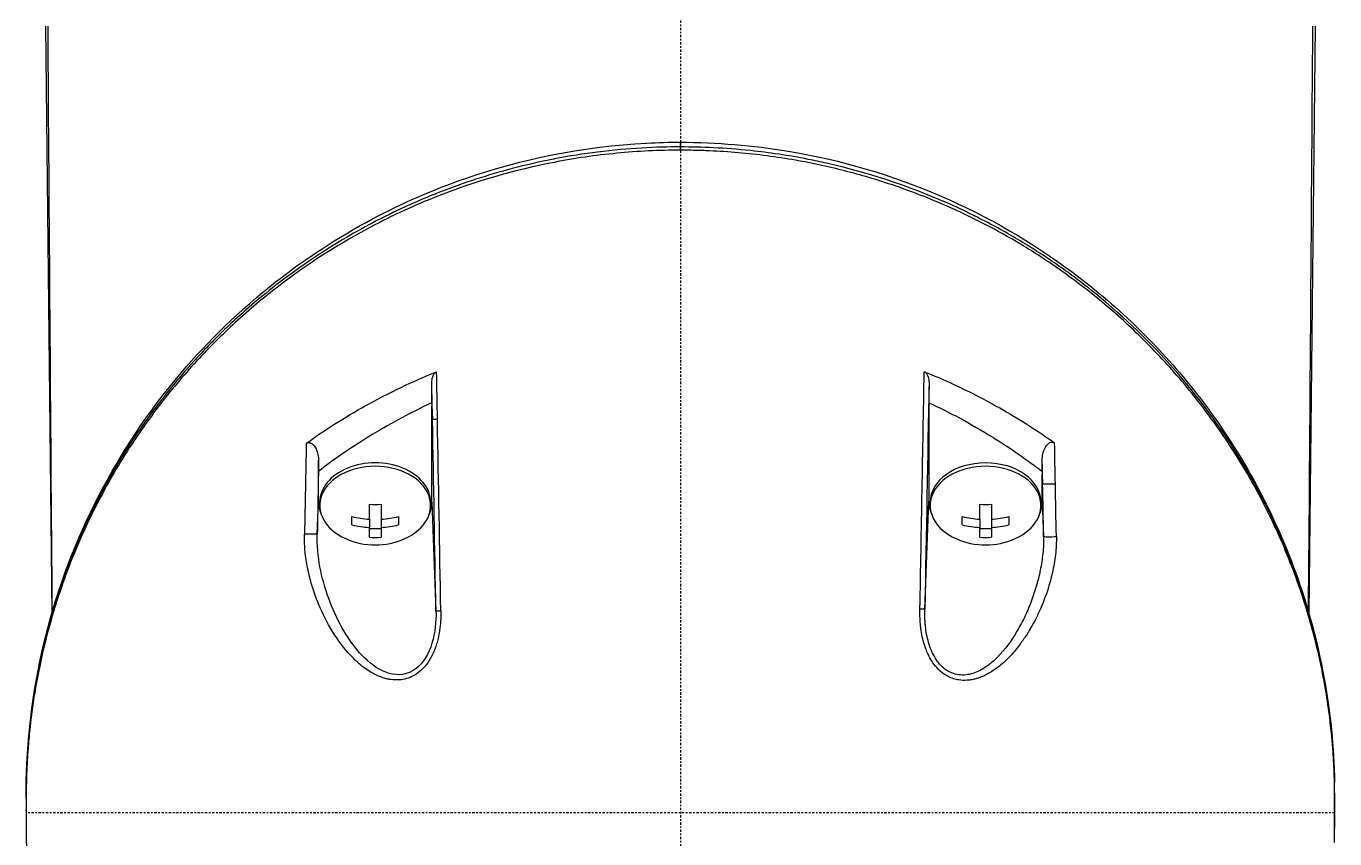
# Model space of a CAD drawing. Header units: millimetres. Extents: x 0 to 4378, y 0 to 2376.
# Drawn here: x 736.5 to 818, y 1586.8 to 1637.5 of the extents above; entities that cross this region are included whole.
import ezdxf

# ---------------------------------------------------------------- set-up
doc = ezdxf.new("R2010")
doc.units = ezdxf.units.MM
doc.header["$LTSCALE"] = 0.2
doc.linetypes.add('CENTER2', pattern=[1.125, 0.75, -0.125, 0.125, -0.125])
doc.layers.add('02_Center Line', color=1, linetype='CENTER2')

# ---------------------------------------------------------------- blocks, each defined once
blk = doc.blocks.new('A$Cd3ae7b64')
for p, q in [((-39.525, 1035.201), (-39.133, 998.615)), ((39.525, 1035.201), (39.133, 998.612)), ((0.001, 1027.473), (0.001, 1027.68)), ((-15.469, 1005.555), (-15.468, 1011.571)), ((-15.468, 1011.746), (-15.468, 1011.571)), ((-15.468, 1011.571), (-15.436, 1010.696)), ((15.469, 1011.744), (15.469, 1005.621)), ((-22.531, 1005.622), (-22.531, 1007.463)), ((22.531, 1007.46), (22.531, 1007.278)), ((22.531, 1005.555), (22.531, 1007.278)), ((22.531, 1007.278), (22.553, 1006.702)), ((-22.608, 1003.566), (-22.531, 1005.622)), ((-22.45, 1005.555), (-22.45, 1005.342)), ((-19.362, 1004.488), (-19.362, 1005.416)), ((-18.637, 1005.416), (-18.637, 1004.488)), ((-15.55, 1005.555), (-15.55, 1005.342)), ((-15.469, 1005.555), (-15.218, 998.777)), ((15.219, 998.894), (15.469, 1005.621)), ((15.55, 1005.555), (15.55, 1005.343)), ((18.638, 1004.488), (18.638, 1005.416)), ((19.363, 1005.416), (19.363, 1004.488)), ((22.45, 1005.555), (22.45, 1005.343)), ((22.531, 1005.555), (22.611, 1003.415)), ((-20.45, 1004.135), (-20.45, 1004.647)), ((-17.55, 1004.647), (-17.55, 1004.135)), ((17.55, 1004.135), (17.55, 1004.647)), ((20.45, 1004.647), (20.45, 1004.135)), ((-22.594, 1004.313), (-22.594, 1004.313)), ((-19.362, 1004.488), (-19.362, 1003.975)), ((-19.362, 1003.366), (-19.362, 1003.975)), ((-18.637, 1003.893), (-19.362, 1003.893)), ((-18.637, 1004.488), (-18.637, 1003.975)), ((-18.637, 1003.975), (-18.637, 1003.366)), ((18.638, 1004.488), (18.638, 1003.976)), ((18.638, 1003.366), (18.638, 1003.976)), ((19.363, 1003.893), (18.638, 1003.893)), ((19.363, 1004.488), (19.363, 1003.976)), ((19.363, 1003.976), (19.363, 1003.366)), ((-14.947, 1000.596), (-14.947, 1000.596)), ((14.946, 1000.598), (14.946, 1000.598)), ((-15.242, 1000.121), (-15.242, 1000.121)), ((15.242, 1000.121), (15.242, 1000.121)), ((-39.104, 998.637), (-39.104, 998.637)), ((-22.062, 998.2), (-22.061, 998.2)), ((-21.32, 998.2), (-21.316, 998.2)), ((-15.227, 998.2), (-15.226, 998.2)), ((-14.925, 998.2), (-14.925, 998.2)), ((22.078, 998.2), (22.078, 998.2)), ((39.103, 998.635), (39.104, 998.638)), ((39.132, 998.548), (39.132, 998.545)), ((-21.165, 997.909), (-21.165, 997.903)), ((-21.164, 997.901), (-21.163, 997.907)), ((-20.752, 997.209), (-20.755, 997.209)), ((-15.353, 997.209), (-15.354, 997.209)), ((-15.053, 997.209), (-15.053, 997.209)), ((15.35, 997.209), (15.35, 997.209)), ((20.772, 997.209), (20.772, 997.209)), ((40.73, 987.31), (40.73, 987.149)), ((-40.731, 985.547), (-40.731, 985.386)), ((40.73, 985.476), (40.73, 985.314)), ((40.731, 985.226), (40.731, 985.388)), ((40.731, 985.224), (40.731, 985.226))]:
    blk.add_line(p, q)
for centre, start, end in [((-19, 1007.407), 246.00135, 293.99865), ((19, 1007.407), 246.00308, 293.99692)]:
    blk.add_arc(centre, 4.52, start, end)
for centre, major_axis, ratio, start_param, end_param in [((-49.722, 1017.916), (26.373, -1456.504), 0.023655, 1.565413, 1.567451), ((-42.613, 1017.793), (27.018, -1459.911), 0.018519, 1.565592, 1.567155), ((0, 980.76), (0, -35.293), 0.999657, 2.697371, 2.697372), ((0.824, 987.765), (34.588, 3.991), 0.799823, 1.966988, 2.216199), ((-42.485, 1017.753), (26.891, -1453.039), 0.018519, 1.557394, 1.565597), ((-49.696, 1017.869), (26.238, -1448.998), 0.023759, 1.557189, 1.565418), ((-13.062, 1051.931), (17.878, 929.875), 0.01013, 1.616948, 1.623033), ((12.432, 1050.555), (17.885, -931.034), 0.010823, 1.523464, 1.526194), ((-4.431, 1051.341), (-17.33, -935.514), 0.018502, 4.758903, 4.763822), ((0, 980.76), (0, -35.293), 0.999657, 3.834281, 3.834282), ((-19, 1005.555), (3.45, 0), 0.707107, 0, 3.141593), ((19, 1005.555), (3.45, 0), 0.707116, 0.000126, 3.141593), ((4.439, 1049.954), (17.315, -935.585), 0.018519, 1.524207, 1.525803), ((0, 980.76), (0, -35.293), 0.999657, 2.448888, 2.448889), ((-19, 1005.342), (3.45, 0), 0.707107, 5.274295, 10.433668), ((19, 1005.343), (3.45, 0), 0.707116, 5.274253, 10.433711), ((-19, 1008.171), (-4.7, 0), 0.707107, 2.568831, 2.568841), ((19, 1008.171), (4.7, 0), 0.707107, 3.714094, 3.714144), ((23.053, 1006.711), (-0.5, -0.009), 0.046566, 0.01854, 2.190561), ((4.75, 1049.208), (17.018, -919.557), 0.018519, 1.520634, 1.524213), ((19, 1008.171), (4.7, 0), 0.707107, 5.821753, 5.821807), ((12.778, 1049.632), (17.503, -911.462), 0.010696, 1.519856, 1.523468), ((-19, 1008.171), (-4.7, 0), 0.707107, 0.709878, 0.70989), ((-19, 1008.432), (-4.281, 0), 0.707107, 1.486011, 1.655582), ((-19, 1008.171), (-4.7, 0), 0.707107, 2.459648, 2.459653), ((19, 1008.171), (4.7, 0), 0.707107, 3.823515, 3.82352), ((19, 1008.432), (-4.281, 0), 0.707097, 1.486011, 1.655582), ((-19, 1007.663), (-4.505, 0), 0.707107, 1.243096, 1.490243), ((-19, 1007.663), (-4.505, 0), 0.707107, 1.65135, 1.898497), ((19, 1007.663), (-4.505, 0), 0.707097, 1.243096, 1.490243), ((19, 1007.663), (-4.505, 0), 0.707097, 1.65135, 1.898497), ((-19, 1007.151), (4.505, 0), 0.707107, 4.384689, 4.631835), ((-19, 1007.151), (4.505, 0), 0.707107, 4.792943, 5.040089), ((19, 1007.151), (4.505, 0), 0.707097, 4.384689, 4.631835), ((19, 1007.151), (4.505, 0), 0.707097, 4.792943, 5.040089), ((-19, 1006.382), (4.281, 0), 0.707107, 4.627603, 4.797175), ((19, 1006.382), (4.281, 0), 0.707097, 4.627603, 4.797175), ((23.11, 1003.424), (-0.5, -0.009), 0.05014, 0.018543, 2.199203), ((-39.723, 988.141), (-1, 0.02), 0.706613, 0.000001, 0.014094), ((-41.877, 987.338), (82.606, -0.007), 0.707543, 0.001903, 0.013029)]:
    blk.add_ellipse(centre, major_axis=major_axis, ratio=ratio, start_param=start_param, end_param=end_param)
for points in [[(-39.105, 998.707), (-39.202, 1010.871), (-39.29, 1023.035), (-39.372, 1035.2)], [(39.104, 998.703), (39.198, 1010.384), (39.287, 1022.551), (39.372, 1035.2)], [(0.001, 1027.971), (0.001, 1027.971), (0.001, 1027.971), (0.001, 1027.971)], [(14.916, 998.893), (15.004, 1003.821), (15.092, 1008.749), (15.181, 1013.677)], [(15.478, 1012.987), (15.392, 1008.289), (15.305, 1003.591), (15.219, 998.894)], [(-15.128, 1010.699), (-15.296, 1010.697), (-15.431, 1010.695), (-15.436, 1010.696)], [(-15.642, 1004.783), (-15.528, 1005.032), (-15.469, 1005.294), (-15.469, 1005.555)], [(22.357, 1004.78), (22.472, 1005.03), (22.531, 1005.293), (22.531, 1005.555)], [(15.219, 998.894), (15.215, 998.891), (15.082, 998.891), (14.916, 998.893)], [(15.22, 998.34), (15.214, 998.518), (15.216, 998.703), (15.219, 998.894)], [(-15.218, 998.777), (-15.213, 998.775), (-15.081, 998.774), (-14.915, 998.777)], [(-40.731, 987.282), (-40.731, 987.414), (-40.73, 987.546), (-40.729, 987.678)], [(40.723, 988.1), (40.723, 988.098), (40.723, 988.095), (40.723, 988.092)], [(-40.731, 987.095), (-40.731, 987.157), (-40.731, 987.22), (-40.731, 987.282)], [(40.73, 987.442), (40.73, 987.398), (40.73, 987.354), (40.73, 987.31)], [(40.731, 986.961), (40.731, 987.06), (40.73, 987.159), (40.73, 987.258)], [(40.731, 986.961), (40.731, 986.95), (40.73, 986.94), (40.73, 986.929)], [(40.731, 986.774), (40.731, 986.835), (40.731, 986.896), (40.731, 986.957)], [(-40.731, 986.311), (-40.731, 986.337), (-40.731, 986.364), (-40.731, 986.391)], [(40.731, 985.226), (40.731, 985.508), (40.731, 985.789), (40.731, 986.07)], [(-40.73, 985.183), (-40.73, 985.173), (-40.73, 985.164), (-40.73, 985.154)], [(40.73, 985.504), (40.73, 985.616), (40.729, 985.727), (40.729, 985.838)], [(40.73, 985.504), (40.73, 985.495), (40.73, 985.485), (40.73, 985.476)], [(40.731, 985.224), (40.731, 985.213), (40.731, 985.201), (40.73, 985.19)]]:
    blk.add_open_spline(points, degree=3)
for points, knots in [([(0.001, 1027.473), (-1.326, 1027.473), (-2.654, 1027.409), (-5.285, 1027.155), (-6.586, 1026.966), (-10.43, 1026.22), (-12.886, 1025.492), (-15.869, 1024.308), (-16.518, 1024.03), (-17.882, 1023.406), (-18.593, 1023.054), (-21.136, 1021.705), (-22.859, 1020.609), (-24.878, 1019.112), (-25.292, 1018.793), (-26.628, 1017.719), (-27.511, 1016.942), (-29.245, 1015.281), (-30.089, 1014.394), (-31.29, 1013.012), (-31.686, 1012.534), (-32.465, 1011.551), (-32.847, 1011.045), (-33.595, 1010.002), (-33.96, 1009.466), (-35.055, 1007.773), (-35.73, 1006.598), (-36.656, 1004.788), (-36.956, 1004.163), (-37.531, 1002.877), (-37.806, 1002.217), (-38.327, 1000.863), (-38.572, 1000.168), (-38.912, 999.115), (-39.021, 998.758), (-39.344, 997.655), (-39.539, 996.906), (-40.087, 994.525), (-40.357, 992.884), (-40.566, 990.835), (-40.6, 990.434), (-40.668, 989.494), (-40.695, 988.957), (-40.722, 988.065), (-40.728, 987.738), (-40.73, 987.304), (-40.731, 987.241), (-40.731, 987.103), (-40.731, 987.031), (-40.731, 986.705), (-40.73, 986.511), (-40.73, 986.158), (-40.73, 986.062), (-40.731, 985.776), (-40.731, 985.63), (-40.731, 985.32), (-40.731, 985.168), (-40.73, 984.915), (-40.729, 984.815), (-40.727, 984.625), (-40.725, 984.543), (-40.722, 984.346), (-40.719, 984.24), (-40.714, 984.042), (-40.711, 983.952), (-40.665, 982.595), (-40.562, 981.331), (-40.293, 979.264), (-40.163, 978.459), (-39.886, 977.02), (-39.747, 976.384), (-39.592, 975.751)], [-21.001083, -21.001083, -21.001083, -21.001083, -20.328863, -20.328863, -19.655828, -19.655828, -18.308332, -18.308332, -17.924512, -17.924512, -17.485993, -17.485993, -16.316696, -16.316696, -16.006668, -16.006668, -15.296307, -15.296307, -14.534305, -14.534305, -14.139555, -14.139555, -13.730091, -13.730091, -13.30546, -13.30546, -12.401825, -12.401825, -11.929878, -11.929878, -11.437802, -11.437802, -10.9252, -10.9252, -10.663362, -10.663362, -10.117833, -10.117833, -8.934625, -8.934625, -8.645977, -8.645977, -8.260408, -8.260408, -8.006475, -8.006475, -7.961161, -7.961161, -7.91407, -7.91407, -7.778509, -7.778509, -7.724161, -7.724161, -7.666804, -7.666804, -7.602838, -7.602838, -7.565627, -7.565627, -7.532521, -7.532521, -7.488032, -7.488032, -7.450837, -7.450837, -6.924212, -6.924212, -6.587553, -6.587553, -6.32038, -6.32038, -6.32038, -6.32038]), ([(-40.722, 988.161), (-40.602, 994.207), (-39.119, 1000.339), (-34.816, 1008.64), (-33.122, 1011.2), (-29.378, 1015.611), (-27.414, 1017.525), (-23.367, 1020.704), (-21.345, 1022.035), (-17.351, 1024.159), (-15.415, 1025.012), (-9.878, 1026.934), (-5.992, 1027.718), (-1.404, 1027.955), (-0.702, 1027.973), (0.001, 1027.973)], [0, 0, 0, 0, 2.532205, 2.532205, 3.707834, 3.707834, 4.693206, 4.693206, 5.508885, 5.508885, 6.184692, 6.184692, 7.353939, 7.353939, 7.564594, 7.564594, 7.564594, 7.564594]), ([(0.001, 1027.678), (-1.487, 1027.68), (-3.218, 1027.601), (-5.154, 1027.357), (-6.014, 1027.248), (-6.915, 1027.107), (-7.849, 1026.926), (-7.868, 1026.922), (-7.888, 1026.918), (-7.908, 1026.915), (-8.74, 1026.752), (-9.599, 1026.557), (-10.478, 1026.326), (-11.216, 1026.132), (-11.968, 1025.912), (-12.73, 1025.664), (-12.829, 1025.632), (-12.927, 1025.6), (-13.026, 1025.567), (-13.766, 1025.32), (-14.516, 1025.047), (-15.272, 1024.745), (-15.34, 1024.717), (-15.408, 1024.69), (-15.476, 1024.663), (-15.837, 1024.516), (-16.199, 1024.363), (-16.561, 1024.204), (-16.777, 1024.109), (-16.992, 1024.012), (-17.208, 1023.912), (-17.316, 1023.862), (-17.424, 1023.812), (-17.532, 1023.761), (-17.63, 1023.715), (-17.706, 1023.679), (-17.818, 1023.625), (-17.831, 1023.619), (-17.843, 1023.613), (-17.857, 1023.607), (-19.279, 1022.921), (-20.543, 1022.211), (-21.669, 1021.511), (-22.397, 1021.059), (-23.067, 1020.611), (-23.686, 1020.174), (-24.389, 1019.676), (-25.027, 1019.192), (-25.606, 1018.729), (-26.12, 1018.318), (-26.587, 1017.924), (-27.015, 1017.549), (-27.831, 1016.834), (-28.5, 1016.19), (-29.05, 1015.636), (-29.172, 1015.513), (-29.288, 1015.395), (-29.399, 1015.281), (-29.703, 1014.966), (-29.965, 1014.686), (-30.189, 1014.442), (-30.301, 1014.319), (-30.403, 1014.206), (-30.496, 1014.102), (-30.525, 1014.07), (-30.553, 1014.038), (-30.581, 1014.007), (-30.597, 1013.989), (-30.613, 1013.971), (-30.628, 1013.954), (-30.649, 1013.93), (-30.669, 1013.907), (-30.689, 1013.884), (-30.699, 1013.873), (-30.709, 1013.862), (-30.718, 1013.851), (-30.721, 1013.848), (-30.723, 1013.846), (-30.723, 1013.845), (-30.724, 1013.844), (-30.725, 1013.843), (-30.728, 1013.841), (-30.731, 1013.837), (-30.736, 1013.831), (-30.747, 1013.819), (-31.071, 1013.449), (-31.386, 1013.077), (-31.69, 1012.704), (-32.625, 1011.557), (-33.467, 1010.396), (-34.227, 1009.229), (-35.011, 1008.026), (-35.706, 1006.818), (-36.324, 1005.611), (-36.962, 1004.365), (-37.518, 1003.12), (-37.999, 1001.885), (-38.158, 1001.475), (-38.31, 1001.066), (-38.454, 1000.658), (-38.532, 1000.435), (-38.608, 1000.212), (-38.682, 999.99), (-38.895, 999.349), (-39.089, 998.712), (-39.266, 998.078), (-39.628, 996.774), (-39.916, 995.486), (-40.137, 994.217), (-40.251, 993.563), (-40.347, 992.915), (-40.426, 992.273), (-40.508, 991.616), (-40.572, 990.966), (-40.62, 990.322), (-40.674, 989.59), (-40.708, 988.866), (-40.722, 988.151)], [0.0000003, 0.0000003, 0.0000003, 0.0000003, 0.0859853, 0.0859853, 0.0859853, 0.1241981, 0.1241981, 0.1241981, 0.125, 0.125, 0.125, 0.1589987, 0.1589987, 0.1589987, 0.1875, 0.1875, 0.1875, 0.1911709, 0.1911709, 0.1911709, 0.21875, 0.21875, 0.21875, 0.2212271, 0.2212271, 0.2212271, 0.234375, 0.234375, 0.234375, 0.2421875, 0.2421875, 0.2421875, 0.2460938, 0.2460938, 0.2460938, 0.2496161, 0.2496161, 0.2496161, 0.25, 0.25, 0.25, 0.2912742, 0.2912742, 0.2912742, 0.3179228, 0.3179228, 0.3179228, 0.3481944, 0.3481944, 0.3481944, 0.375, 0.375, 0.375, 0.4261619, 0.4261619, 0.4261619, 0.4375, 0.4375, 0.4375, 0.46875, 0.46875, 0.46875, 0.484375, 0.484375, 0.484375, 0.4893023, 0.4893023, 0.4893023, 0.4921875, 0.4921875, 0.4921875, 0.4960938, 0.4960938, 0.4960938, 0.4980469, 0.4980469, 0.4980469, 0.4986572, 0.4986572, 0.4986572, 0.4992676, 0.4992676, 0.4992676, 0.5, 0.5, 0.5, 0.5215625, 0.5215625, 0.5215625, 0.5877727, 0.5877727, 0.5877727, 0.656049, 0.656049, 0.656049, 0.7265974, 0.7265974, 0.7265974, 0.75, 0.75, 0.75, 0.7627993, 0.7627993, 0.7627993, 0.7996666, 0.7996666, 0.7996666, 0.8755356, 0.8755356, 0.8755356, 0.9146293, 0.9146293, 0.9146293, 0.9545641, 0.9545641, 0.9545641, 1, 1, 1, 1]), ([(0.001, 1027.68), (0.001, 1027.713), (0.001, 1027.745), (0.001, 1027.774), (0.001, 1027.804), (0.001, 1027.831), (0.001, 1027.855), (0.001, 1027.879), (0.001, 1027.9), (0.001, 1027.917), (0.001, 1027.934), (0.001, 1027.948), (0.001, 1027.957), (0.001, 1027.966), (0.001, 1027.97), (0.001, 1027.971), (0.001, 1027.971), (0.001, 1027.971), (0.001, 1027.971)], [0.0021381, 0.0021381, 0.0021381, 0.0021381, 0.125, 0.125, 0.125, 0.25, 0.25, 0.25, 0.375, 0.375, 0.375, 0.5, 0.5, 0.5, 0.625, 0.625, 0.625, 0.6317069, 0.6317069, 0.6317069, 0.6317069]), ([(0.001, 1027.971), (2.248, 1027.954), (4.511, 1027.783), (10.013, 1026.868), (13.224, 1025.901), (19.174, 1023.341), (21.955, 1021.702), (27.416, 1017.626), (29.988, 1015.053), (34.855, 1008.835), (36.903, 1005.027), (39.847, 996.895), (40.642, 992.48), (40.723, 988.1)], [0.000002, 0.000002, 0.000002, 0.000002, 0.674384, 0.674384, 1.694347, 1.694347, 2.755886, 2.755886, 4.060099, 4.060099, 5.739789, 5.739789, 7.576423, 7.576423, 7.576423, 7.576423]), ([(40.723, 988.092), (40.638, 992.691), (39.768, 997.17), (38.183, 1001.401), (36.534, 1005.802), (34.106, 1009.943), (30.918, 1013.622), (30.87, 1013.677), (30.802, 1013.755), (30.772, 1013.789), (30.736, 1013.831), (30.706, 1013.865), (30.671, 1013.904), (29.769, 1014.926), (28.452, 1016.339), (26.487, 1018.003), (26.032, 1018.389), (25.541, 1018.788), (25.011, 1019.196), (24.355, 1019.7), (23.639, 1020.22), (22.854, 1020.746), (22.144, 1021.222), (21.379, 1021.703), (20.551, 1022.181), (20.137, 1022.42), (19.707, 1022.659), (19.261, 1022.896), (19.038, 1023.014), (18.811, 1023.132), (18.58, 1023.249), (18.349, 1023.366), (18.089, 1023.494), (17.874, 1023.598), (17.836, 1023.616), (17.798, 1023.635), (17.76, 1023.653), (14.783, 1025.079), (11.825, 1026.046), (9.103, 1026.663), (8.718, 1026.75), (8.339, 1026.83), (7.964, 1026.904), (6.707, 1027.151), (5.508, 1027.326), (4.381, 1027.447), (2.764, 1027.62), (1.297, 1027.669), (0.001, 1027.678)], [0, 0, 0, 0, 0.2431558, 0.2431558, 0.2431558, 0.4960937, 0.4960937, 0.4960937, 0.4998798, 0.4998798, 0.4998798, 0.5044509, 0.5044509, 0.5044509, 0.625, 0.625, 0.625, 0.6529348, 0.6529348, 0.6529348, 0.6875, 0.6875, 0.6875, 0.71875, 0.71875, 0.71875, 0.734375, 0.734375, 0.734375, 0.7421875, 0.7421875, 0.7421875, 0.75, 0.75, 0.75, 0.7513839, 0.7513839, 0.7513839, 0.8597114, 0.8597114, 0.8597114, 0.875, 0.875, 0.875, 0.9263298, 0.9263298, 0.9263298, 0.9999995, 0.9999995, 0.9999995, 0.9999995]), ([(40.73, 987.081), (40.73, 987.127), (40.73, 987.173), (40.73, 987.266), (40.729, 987.309), (40.729, 987.448), (40.728, 987.539), (40.725, 987.815), (40.722, 987.997), (40.714, 988.303), (40.711, 988.425), (40.69, 989.035), (40.664, 989.523), (40.607, 990.337), (40.58, 990.662), (40.507, 991.42), (40.459, 991.853), (40.329, 992.862), (40.243, 993.438), (40.01, 994.779), (39.855, 995.543), (39.439, 997.32), (39.16, 998.331), (38.657, 999.908), (38.461, 1000.48), (38.01, 1001.7), (37.752, 1002.347), (37.328, 1003.333), (37.175, 1003.675), (36.656, 1004.794), (36.268, 1005.566), (35.376, 1007.204), (34.863, 1008.068), (33.684, 1009.893), (33.005, 1010.851), (31.886, 1012.288), (31.482, 1012.783), (30.276, 1014.189), (29.436, 1015.085), (27.704, 1016.766), (26.82, 1017.555), (25.07, 1018.978), (24.217, 1019.619), (22.547, 1020.771), (21.739, 1021.288), (19.44, 1022.645), (17.891, 1023.435), (15.04, 1024.66), (13.777, 1025.132), (11.493, 1025.856), (10.494, 1026.132), (8.716, 1026.551), (7.943, 1026.71), (5.992, 1027.054), (4.806, 1027.21), (3.01, 1027.368), (2.41, 1027.407), (1.507, 1027.446), (1.206, 1027.456), (0.754, 1027.466), (0.604, 1027.469), (0.378, 1027.471), (0.302, 1027.472), (0.189, 1027.472), (0.152, 1027.473), (0.076, 1027.473), (0.038, 1027.473), (0.001, 1027.473)], [-7.729592, -7.729592, -7.729592, -7.729592, -7.71044, -7.71044, -7.69072, -7.69072, -7.65201, -7.65201, -7.574312, -7.574312, -7.522506, -7.522506, -7.315221, -7.315221, -7.177151, -7.177151, -6.993063, -6.993063, -6.7477, -6.7477, -6.420577, -6.420577, -5.984557, -5.984557, -5.735856, -5.735856, -5.451942, -5.451942, -5.300422, -5.300422, -4.9539, -4.9539, -4.557704, -4.557704, -4.105179, -4.105179, -3.863816, -3.863816, -3.40942, -3.40942, -2.98401, -2.98401, -2.611687, -2.611687, -2.28576, -2.28576, -1.715015, -1.715015, -1.28633, -1.28633, -0.964845, -0.964845, -0.723574, -0.723574, -0.36177, -0.36177, -0.180858, -0.180858, -0.090444, -0.090444, -0.045229, -0.045229, -0.022617, -0.022617, -0.011309, -0.011309, -0.000001, -0.000001, -0.000001, -0.000001]), ([(-23.296, 1009.211), (-21.914, 1010.221), (-20.549, 1011.031), (-17.798, 1012.549), (-16.289, 1013.232), (-15.181, 1013.668)], [0.000003, 0.000003, 0.000003, 0.000003, 0.596138, 0.596138, 1.498187, 1.498187, 1.498187, 1.498187]), ([(-15.478, 1012.977), (-15.479, 1013.12), (-15.46, 1013.252), (-15.397, 1013.442), (-15.362, 1013.509), (-15.3, 1013.585), (-15.278, 1013.608), (-15.232, 1013.643), (-15.208, 1013.657), (-15.181, 1013.668)], [0, 0, 0, 0, 0.049407, 0.049407, 0.0845377, 0.0845377, 0.1006426, 0.1006426, 0.1144911, 0.1144911, 0.1144911, 0.1144911]), ([(15.181, 1013.677), (15.207, 1013.667), (15.23, 1013.651), (15.275, 1013.614), (15.296, 1013.591), (15.354, 1013.514), (15.388, 1013.447), (15.455, 1013.257), (15.479, 1013.124), (15.478, 1012.987)], [0, 0, 0, 0, 0.00895126, 0.00895126, 0.01944765, 0.01944765, 0.04220813, 0.04220813, 0.0762287, 0.0762287, 0.0762287, 0.0762287]), ([(15.181, 1013.677), (16.291, 1013.243), (17.803, 1012.56), (20.55, 1011.049), (21.913, 1010.243), (23.296, 1009.236)], [0.0000029, 0.0000029, 0.0000029, 0.0000029, 0.3832328, 0.3832328, 0.6375563, 0.6375563, 0.6375563, 0.6375563]), ([(-15.469, 1011.746), (-15.47, 1011.951), (-15.472, 1012.156), (-15.475, 1012.567), (-15.477, 1012.772), (-15.478, 1012.977)], [-0.1420846, -0.1420846, -0.1420846, -0.1420846, -0.071052, -0.071052, 0, 0, 0, 0]), ([(15.478, 1012.987), (15.477, 1012.78), (15.475, 1012.573), (15.472, 1012.158), (15.47, 1011.951), (15.469, 1011.744)], [-0.1435857, -0.1435857, -0.1435857, -0.1435857, -0.0718018, -0.0718018, -0.0000074, -0.0000074, -0.0000074, -0.0000074]), ([(15.469, 1011.744), (16.116, 1011.44), (16.757, 1011.126), (17.375, 1010.793), (18.084, 1010.41), (18.771, 1010.007), (19.443, 1009.593), (19.462, 1009.581), (19.481, 1009.569), (19.501, 1009.557), (20.564, 1008.898), (21.574, 1008.201), (22.531, 1007.462)], [0.0000092, 0.0000092, 0.0000092, 0.0000092, 0.2496691, 0.2496691, 0.2496691, 0.5366951, 0.5366951, 0.5366951, 0.5448948, 0.5448948, 0.5448948, 1, 1, 1, 1]), ([(-23.296, 1009.211), (-23.282, 1009.222), (-23.266, 1009.231), (-23.233, 1009.245), (-23.215, 1009.25), (-23.164, 1009.26), (-23.13, 1009.261), (-23.055, 1009.249), (-23.016, 1009.235), (-22.933, 1009.191), (-22.886, 1009.156), (-22.784, 1009.048), (-22.732, 1008.97), (-22.63, 1008.756), (-22.591, 1008.629), (-22.539, 1008.385), (-22.526, 1008.265), (-22.527, 1008.163)], [0.0000002, 0.0000002, 0.0000002, 0.0000002, 0.0061129, 0.0061129, 0.0121826, 0.0121826, 0.0227896, 0.0227896, 0.0351343, 0.0351343, 0.0508386, 0.0508386, 0.0707889, 0.0707889, 0.094253, 0.094253, 0.1183109, 0.1183109, 0.1183109, 0.1183109]), ([(22.526, 1008.194), (22.526, 1008.296), (22.539, 1008.416), (22.591, 1008.658), (22.63, 1008.784), (22.73, 1008.993), (22.779, 1009.067), (22.878, 1009.174), (22.925, 1009.211), (23.008, 1009.257), (23.048, 1009.271), (23.123, 1009.285), (23.158, 1009.285), (23.211, 1009.276), (23.23, 1009.27), (23.265, 1009.256), (23.281, 1009.246), (23.296, 1009.236)], [0.000232, 0.000232, 0.000232, 0.000232, 0.0359808, 0.0359808, 0.0704873, 0.0704873, 0.0988763, 0.0988763, 0.1227668, 0.1227668, 0.1415958, 0.1415958, 0.1576899, 0.1576899, 0.1672569, 0.1672569, 0.176809, 0.176809, 0.176809, 0.176809]), ([(-22.531, 1007.464), (-22.531, 1007.581), (-22.53, 1007.698), (-22.528, 1007.931), (-22.527, 1008.048), (-22.527, 1008.163)], [0.00009515, 0.00009515, 0.00009515, 0.00009515, 0.04141577, 0.04141577, 0.08265735, 0.08265735, 0.08265735, 0.08265735]), ([(22.531, 1007.462), (22.531, 1007.583), (22.53, 1007.706), (22.528, 1007.951), (22.527, 1008.073), (22.526, 1008.194)], [-0.08689932, -0.08689932, -0.08689932, -0.08689932, -0.04352603, -0.04352603, -0.00023242, -0.00023242, -0.00023242, -0.00023242]), ([(-22.531, 1005.622), (-22.531, 1005.537), (-22.53, 1005.451), (-22.521, 1005.366), (-22.503, 1005.195), (-22.46, 1005.027), (-22.393, 1004.864), (-22.382, 1004.836), (-22.37, 1004.809), (-22.358, 1004.782)], [0.0000002, 0.0000002, 0.0000002, 0.0000002, 0.0322579, 0.0322579, 0.0322579, 0.096774, 0.096774, 0.096774, 0.1076526, 0.1076526, 0.1076526, 0.1076526]), ([(15.469, 1005.621), (15.469, 1005.536), (15.47, 1005.45), (15.479, 1005.365), (15.497, 1005.194), (15.54, 1005.026), (15.607, 1004.863), (15.618, 1004.835), (15.63, 1004.807), (15.643, 1004.779)], [0.0000002, 0.0000002, 0.0000002, 0.0000002, 0.0322579, 0.0322579, 0.0322579, 0.096774, 0.096774, 0.096774, 0.1079799, 0.1079799, 0.1079799, 0.1079799]), ([(-14.915, 998.777), (-14.911, 998.563), (-14.915, 998.354), (-14.929, 998.149), (-14.942, 997.944), (-14.958, 997.776), (-14.993, 997.547), (-15.028, 997.317), (-15.073, 997.098), (-15.129, 996.89), (-15.16, 996.774), (-15.192, 996.672), (-15.228, 996.565), (-15.257, 996.479), (-15.29, 996.391), (-15.33, 996.295), (-15.508, 995.863), (-15.736, 995.485), (-16.054, 995.163), (-16.184, 995.03), (-16.328, 994.912), (-16.479, 994.815), (-16.794, 994.613), (-17.096, 994.527), (-17.387, 994.49), (-17.597, 994.464), (-17.835, 994.466), (-18.047, 994.496), (-18.088, 994.501), (-18.126, 994.508), (-18.161, 994.514), (-18.257, 994.532), (-18.353, 994.555), (-18.449, 994.584), (-18.503, 994.6), (-18.557, 994.618), (-18.611, 994.638), (-18.762, 994.692), (-18.941, 994.774), (-19.066, 994.839), (-19.316, 994.97), (-19.562, 995.131), (-19.805, 995.323), (-19.928, 995.42), (-20.06, 995.534), (-20.186, 995.652), (-20.308, 995.766), (-20.424, 995.883), (-20.524, 995.99), (-20.931, 996.425), (-21.321, 996.945), (-21.663, 997.5), (-21.994, 998.037), (-22.271, 998.578), (-22.53, 999.207), (-22.538, 999.227), (-22.547, 999.248), (-22.555, 999.269), (-22.688, 999.596), (-22.806, 999.926), (-22.909, 1000.258), (-23.012, 1000.591), (-23.092, 1000.889), (-23.174, 1001.265), (-23.178, 1001.282), (-23.182, 1001.3), (-23.185, 1001.317), (-23.261, 1001.672), (-23.314, 1001.995), (-23.355, 1002.372), (-23.357, 1002.392), (-23.359, 1002.412), (-23.361, 1002.431), (-23.398, 1002.799), (-23.41, 1003.101), (-23.402, 1003.56)], [0, 0, 0, 0, 0.03125, 0.03125, 0.03125, 0.0625, 0.0625, 0.0625, 0.09375, 0.09375, 0.09375, 0.110985, 0.110985, 0.110985, 0.125, 0.125, 0.125, 0.1875, 0.1875, 0.1875, 0.213151, 0.213151, 0.213151, 0.266654, 0.266654, 0.266654, 0.305187, 0.305187, 0.305187, 0.3125, 0.3125, 0.3125, 0.332554, 0.332554, 0.332554, 0.34375, 0.34375, 0.34375, 0.375, 0.375, 0.375, 0.4375, 0.4375, 0.4375, 0.469225, 0.469225, 0.469225, 0.5, 0.5, 0.5, 0.625, 0.625, 0.625, 0.746043, 0.746043, 0.746043, 0.75, 0.75, 0.75, 0.8125, 0.8125, 0.8125, 0.875, 0.875, 0.875, 0.877935, 0.877935, 0.877935, 0.9375, 0.9375, 0.9375, 0.940676, 0.940676, 0.940676, 1, 1, 1, 1]), ([(-22.608, 1003.566), (-22.613, 1003.559), (-22.701, 1003.55), (-22.881, 1003.548), (-23.063, 1003.547), (-23.282, 1003.553), (-23.402, 1003.56)], [0, 0, 0, 0, 0.497548, 0.497548, 0.497548, 1, 1, 1, 1]), ([(-22.607, 1003.038), (-22.61, 1003.127), (-22.611, 1003.216), (-22.61, 1003.392), (-22.609, 1003.479), (-22.608, 1003.566)], [0, 0, 0, 0, 0.499955, 0.499955, 1, 1, 1, 1]), ([(-15.218, 998.777), (-15.204, 998.087), (-15.271, 997.412), (-15.662, 996.121), (-15.995, 995.522), (-16.968, 994.794), (-17.584, 994.722), (-18.697, 995.047), (-19.205, 995.403), (-20.532, 996.697), (-21.214, 997.848), (-22.221, 1000.32), (-22.565, 1001.675), (-22.607, 1003.038)], [0, 0, 0, 0, 0.125, 0.125, 0.25, 0.25, 0.375, 0.375, 0.5, 0.5, 0.75, 0.75, 1, 1, 1, 1]), ([(23.405, 1003.409), (23.412, 1003.044), (23.391, 1002.659), (23.348, 1002.282), (23.304, 1001.897), (23.237, 1001.519), (23.161, 1001.175), (23.158, 1001.161), (23.155, 1001.148), (23.152, 1001.134), (23.073, 1000.788), (22.977, 1000.437), (22.867, 1000.098), (22.759, 999.764), (22.639, 999.439), (22.511, 999.131), (22.502, 999.111), (22.493, 999.09), (22.485, 999.069), (22.34, 998.726), (22.187, 998.405), (22.019, 998.087), (21.895, 997.855), (21.762, 997.623), (21.615, 997.388), (21.566, 997.31), (21.516, 997.233), (21.466, 997.157), (21.333, 996.956), (21.197, 996.765), (21.058, 996.585), (20.866, 996.336), (20.691, 996.129), (20.465, 995.896), (20.343, 995.769), (20.227, 995.658), (20.105, 995.548), (20.002, 995.456), (19.895, 995.366), (19.775, 995.273), (19.644, 995.172), (19.513, 995.079), (19.381, 994.996), (19.345, 994.973), (19.31, 994.951), (19.275, 994.93), (19.185, 994.877), (19.098, 994.828), (18.986, 994.773), (18.831, 994.696), (18.676, 994.633), (18.523, 994.584), (18.458, 994.563), (18.4, 994.546), (18.34, 994.531), (18.256, 994.51), (18.171, 994.491), (18.063, 994.475), (17.986, 994.464), (17.912, 994.456), (17.839, 994.451), (17.667, 994.441), (17.505, 994.448), (17.333, 994.475), (17.228, 994.491), (17.119, 994.516), (17.004, 994.552), (16.948, 994.57), (16.892, 994.59), (16.837, 994.613), (16.679, 994.677), (16.526, 994.761), (16.38, 994.865), (16.235, 994.968), (16.1, 995.089), (15.979, 995.221), (15.971, 995.229), (15.964, 995.238), (15.956, 995.246), (15.848, 995.367), (15.742, 995.508), (15.647, 995.657), (15.49, 995.905), (15.366, 996.173), (15.276, 996.412), (15.246, 996.493), (15.216, 996.578), (15.189, 996.666), (15.086, 996.993), (15.013, 997.349), (14.972, 997.668), (14.968, 997.7), (14.964, 997.732), (14.96, 997.764), (14.949, 997.856), (14.94, 997.951), (14.933, 998.044), (14.927, 998.128), (14.922, 998.21), (14.919, 998.286), (14.919, 998.299), (14.918, 998.312), (14.918, 998.325), (14.911, 998.502), (14.912, 998.67), (14.916, 998.893)], [0, 0, 0, 0, 0.06061, 0.06061, 0.06061, 0.122541, 0.122541, 0.122541, 0.125, 0.125, 0.125, 0.18804, 0.18804, 0.18804, 0.25, 0.25, 0.25, 0.254168, 0.254168, 0.254168, 0.323919, 0.323919, 0.323919, 0.375, 0.375, 0.375, 0.39207, 0.39207, 0.39207, 0.4375, 0.4375, 0.4375, 0.5, 0.5, 0.5, 0.533908, 0.533908, 0.533908, 0.5625, 0.5625, 0.5625, 0.59375, 0.59375, 0.59375, 0.602455, 0.602455, 0.602455, 0.625, 0.625, 0.625, 0.65625, 0.65625, 0.65625, 0.669312, 0.669312, 0.669312, 0.6875, 0.6875, 0.6875, 0.700546, 0.700546, 0.700546, 0.731289, 0.731289, 0.731289, 0.75, 0.75, 0.75, 0.759109, 0.759109, 0.759109, 0.785061, 0.785061, 0.785061, 0.81088, 0.81088, 0.81088, 0.8125, 0.8125, 0.8125, 0.835978, 0.835978, 0.835978, 0.875, 0.875, 0.875, 0.888263, 0.888263, 0.888263, 0.9375, 0.9375, 0.9375, 0.942362, 0.942362, 0.942362, 0.956225, 0.956225, 0.956225, 0.96875, 0.96875, 0.96875, 0.970886, 0.970886, 0.970886, 1, 1, 1, 1]), ([(22.611, 1003.415), (22.617, 1003.06), (22.599, 1002.707), (22.563, 1002.357), (22.527, 1002.006), (22.472, 1001.657), (22.402, 1001.31), (22.332, 1000.964), (22.246, 1000.621), (22.148, 1000.287), (22.05, 999.953), (21.939, 999.626), (21.817, 999.305), (21.694, 998.984), (21.56, 998.67), (21.412, 998.363), (21.265, 998.056), (21.103, 997.754), (20.931, 997.466), (20.587, 996.89), (20.2, 996.36), (19.745, 995.901), (19.517, 995.671), (19.277, 995.464), (19.02, 995.289), (18.763, 995.113), (18.489, 994.969), (18.204, 994.88), (18.062, 994.836), (17.915, 994.805), (17.766, 994.79), (17.618, 994.775), (17.47, 994.776), (17.323, 994.796), (17.175, 994.816), (17.028, 994.855), (16.888, 994.912), (16.748, 994.969), (16.615, 995.044), (16.488, 995.136), (16.362, 995.229), (16.245, 995.338), (16.139, 995.459), (16.033, 995.581), (15.937, 995.716), (15.851, 995.86), (15.679, 996.148), (15.55, 996.463), (15.452, 996.798), (15.354, 997.133), (15.292, 997.476), (15.255, 997.825), (15.246, 997.912), (15.238, 998), (15.233, 998.087), (15.227, 998.171), (15.223, 998.256), (15.22, 998.34)], [0, 0, 0, 0, 0.064564, 0.064564, 0.064564, 0.129128, 0.129128, 0.129128, 0.193692, 0.193692, 0.193692, 0.258256, 0.258256, 0.258256, 0.32282, 0.32282, 0.32282, 0.387384, 0.387384, 0.387384, 0.516513, 0.516513, 0.516513, 0.581077, 0.581077, 0.581077, 0.645641, 0.645641, 0.645641, 0.677923, 0.677923, 0.677923, 0.710205, 0.710205, 0.710205, 0.742487, 0.742487, 0.742487, 0.774769, 0.774769, 0.774769, 0.807051, 0.807051, 0.807051, 0.839333, 0.839333, 0.839333, 0.903897, 0.903897, 0.903897, 0.968461, 0.968461, 0.968461, 0.984602, 0.984602, 0.984602, 1, 1, 1, 1]), ([(40.73, 987.442), (40.73, 987.418), (40.73, 987.395), (40.73, 987.306), (40.731, 987.243), (40.731, 987.104), (40.731, 987.032), (40.731, 986.707), (40.73, 986.512), (40.73, 986.159), (40.73, 986.063), (40.731, 985.777), (40.731, 985.631), (40.731, 985.452), (40.731, 985.42), (40.731, 985.388)], [-8.0227619, -8.0227619, -8.0227619, -8.0227619, -8.0064748, -8.0064748, -7.9611613, -7.9611613, -7.9140699, -7.9140699, -7.778509, -7.778509, -7.7241606, -7.7241606, -7.6668045, -7.6668045, -7.6539268, -7.6539268, -7.6539268, -7.6539268]), ([(40.73, 986.647), (40.73, 986.702), (40.73, 986.758), (40.73, 986.814), (40.73, 986.888), (40.73, 986.963), (40.73, 987.037), (40.73, 987.052), (40.73, 987.067), (40.73, 987.081)], [0, 0, 0, 0, 0.3844855, 0.3844855, 0.3844855, 0.8996816, 0.8996816, 0.8996816, 1, 1, 1, 1]), ([(40.731, 986.07), (40.731, 986.077), (40.731, 986.085), (40.731, 986.093), (40.731, 986.32), (40.731, 986.547), (40.731, 986.774)], [0.4868664, 0.4868664, 0.4868664, 0.4868664, 0.499983, 0.499983, 0.499983, 0.8921298, 0.8921298, 0.8921298, 0.8921298]), ([(40.725, 984.577), (40.73, 984.934), (40.73, 985.355), (40.729, 986.01), (40.73, 986.209), (40.73, 986.647)], [-0.3053506, -0.3053506, -0.3053506, -0.3053506, -0.1855765, -0.1855765, 0, 0, 0, 0]), ([(-40.73, 985.154), (-40.73, 985.019), (-40.729, 984.884), (-40.728, 984.748), (-40.728, 984.604), (-40.726, 984.459), (-40.723, 984.314)], [0.0330613, 0.0330613, 0.0330613, 0.0330613, 0.5016036, 0.5016036, 0.5016036, 1, 1, 1, 1]), ([(40.725, 984.355), (40.727, 984.5), (40.729, 984.645), (40.731, 984.935), (40.731, 985.08), (40.731, 985.224)], [0.000007, 0.000007, 0.000007, 0.000007, 0.4987592, 0.4987592, 1, 1, 1, 1])]:
    blk.add_open_spline(points, degree=3, knots=knots)
blk.add_rational_spline([(-40.729, 987.678), (-40.728, 987.835), (-40.726, 987.993), (-40.722, 988.151)], [1, 1.00000000001, 1.00000000007, 1], degree=3)
at = {"layer": '02_Center Line'}
blk.add_line((0, 1153.006), (0, -16.53), dxfattribs=at)

msp = doc.modelspace()

# ---------------------------------------------------------------- linework, layer by layer
at = {"layer": '02_Center Line'}
msp.add_line((817.962, 1588.457), (736.502, 1588.457), dxfattribs=at)

# ---------------------------------------------------------------- block references
msp.add_blockref('A$Cd3ae7b64', (777.219, 602.257))

doc.saveas('drawing.dxf')
